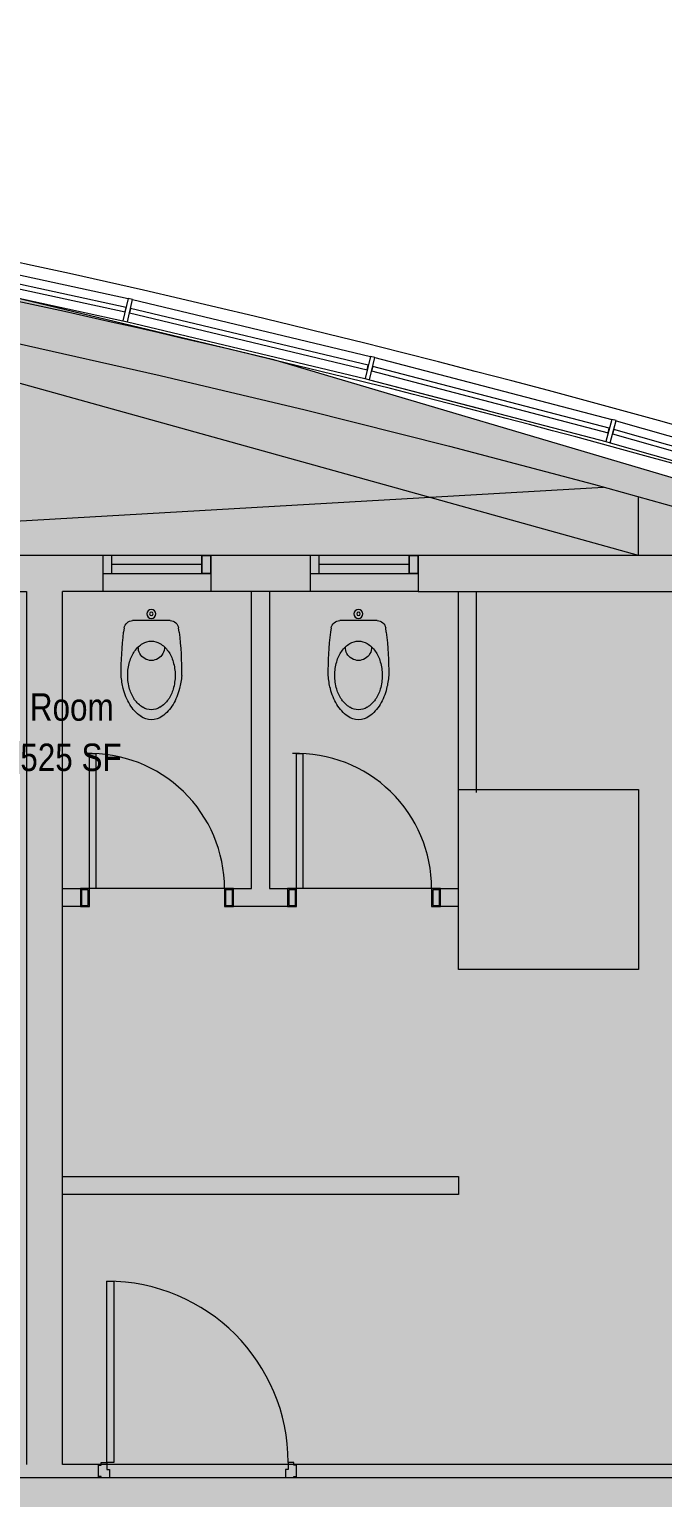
# Model space of a CAD drawing. Header units: inches. Extents: x 46946 to 48441, y 40324 to 42003.
# Drawn here: x 47783.5 to 47921.9, y 41665.2 to 41986.9 of the extents above; entities that cross this region are included whole.
import ezdxf

# ---------------------------------------------------------------- set-up
doc = ezdxf.new("R2010")
doc.units = ezdxf.units.IN
doc.header["$MEASUREMENT"] = 0
doc.linetypes.add('IMPORT-HIDDEN', pattern=[0])
for name, color, linetype, lineweight in [('8_ TYPICAL FLOOR PLAN__6th _ 10th__dwg _3_', 8, 'Continuous', 9), ('A-AREA-IDEN', 2, 'Continuous', 9), ('A-DETL', 90, 'Continuous', 9), ('A-DETL-GENF', 92, 'Continuous', 9), ('A-GLAZ-CURT', 52, 'Continuous', 9), ('A-GLAZ-CWMG', 51, 'Continuous', 9), ('A-WALL', 113, 'Continuous', 9), ('ACP', 7, 'Continuous', 9), ('COL', 7, 'Continuous', 9), ('COL-HATCH', 7, 'Continuous', 9), ('DOOR', 7, 'Continuous', 9), ('G-WINDOW', 7, 'Continuous', 9), ('HIDDEN', 7, 'IMPORT-HIDDEN', 9), ('I-WALL', 2, 'Continuous', 9), ('PLUMB', 7, 'Continuous', 9), ('THIN', 7, 'Continuous', 9), ('WALL', 7, 'Continuous', 9)]:
    doc.layers.add(name, color=color, linetype=linetype, lineweight=lineweight)
doc.styles.add('Arial Narrow_2', font='ARIALN.TTF', dxfattribs={"height": 6})

# ---------------------------------------------------------------- blocks, each defined once
blk = doc.blocks.new('8_ TYPICAL FLOOR PLAN__6th _ 10th__dwg_D-850-696769-Level 06 - Furniture')
at = {"layer": 'DOOR', "flags": 128}
for points in [[(1.97, 1.97), (1.97, 31.5), (3.35, 31.5), (3.35, 1.97)], [(1.97, -1.97), (1.97, 1.97), (0, 1.97), (0, -1.97)], [(1.72, -1.72), (1.72, 1.72), (0.25, 1.72), (0.25, -1.72)], [(33.46, 1.97), (31.5, 1.97), (31.5, -1.97), (33.46, -1.97)], [(33.22, -1.72), (33.22, 1.72), (31.74, 1.72), (31.74, -1.72)]]:
    blk.add_lwpolyline(points, close=True, dxfattribs=at)
at = {"layer": 'DOOR'}
blk.add_arc((1.97, 1.97), 29.53, 0, 91.707, dxfattribs=at)
blk = doc.blocks.new('8_ TYPICAL FLOOR PLAN__6th _ 10th__dwg_A$C0FE53667-696768-Level 06 - Furniture')
at = {"layer": 'PLUMB'}
for p, q in [((0.68, 4.06), (0.54, 4.99)), ((12.7, 4.99), (12.57, 4.06)), ((10.73, 2.46), (2.52, 2.46))]:
    blk.add_line(p, q, dxfattribs=at)
for radius in [0.984, 0.394]:
    blk.add_circle((6.62, 0.98), radius, dxfattribs=at)
for centre, radius, start, end in [((9.04, 16.57), 8.3, 125.0115, 149.404), ((6.62, 20.02), 4.1, 90, 125.0115), ((6.62, 20.02), 4.1, 54.9885, 90), ((4.21, 16.57), 8.3, 30.596, 54.9885), ((12.89, 14.29), 12.78, 149.404, 166.2377), ((9.49, 15.23), 7.94, 145.3708, 164.0364), ((7.73, 16.45), 5.8, 120.9546, 145.3708), ((6.62, 18.3), 3.64, 90, 120.9546), ((6.62, 18.3), 3.64, 59.0454, 90), ((5.51, 16.45), 5.8, 34.6292, 59.0454), ((3.76, 15.23), 7.94, 15.9636, 34.6292), ((0.35, 14.29), 12.78, 13.7623, 30.596), ((19.01, 12.79), 19.08, 166.2377, 175.0569), ((12.27, 14.44), 10.83, 164.0364, 180), ((0.98, 14.44), 10.83, 0, 15.9636), ((-5.76, 12.79), 19.08, 4.9431, 13.7623), ((82.5, 14.44), 82.5, 180, 186.575), ((12.27, 14.44), 10.83, 180, 195.9636), ((0.98, 14.44), 10.83, 344.0364, 0), ((-69.26, 14.44), 82.5, 353.425, 360), ((9.49, 13.64), 7.94, 195.9636, 214.6292), ((6.62, 8.31), 2.86, 357.7151, 182.2849), ((3.76, 13.64), 7.94, 325.3708, 344.0364), ((7.73, 12.43), 5.8, 214.6292, 239.0454), ((6.62, 10.58), 3.64, 239.0454, 270), ((6.62, 10.58), 3.64, 270, 300.9546), ((5.51, 12.43), 5.8, 300.9546, 325.3708), ((2.52, 4.32), 1.86, 188.1278, 270), ((10.73, 4.32), 1.86, 270, 351.8722)]:
    blk.add_arc(centre, radius, start, end, dxfattribs=at)
blk = doc.blocks.new('8_ TYPICAL FLOOR PLAN__6th _ 10th__dwg_D-900-696979-Level 06 - Furniture')
at = {"layer": 'DOOR', "flags": 128}
for points in [[(15763.85, -31022.41), (15765.39, -31022.41), (15765.39, -31062.06), (15763.85, -31062.06), (15763.85, -31022.41)], [(15762.59, -31065.42), (15762.59, -31065.09), (15762.02, -31065.09), (15762.02, -31062.63), (15762.59, -31062.63), (15762.59, -31062.06), (15763.85, -31062.06), (15763.85, -31063.6), (15764.42, -31063.6), (15764.42, -31065.42)], [(15804.75, -31065.42), (15804.75, -31065.09), (15805.32, -31065.09), (15805.32, -31062.63), (15804.75, -31062.63), (15804.75, -31062.06), (15803.5, -31062.06), (15803.5, -31063.6), (15802.92, -31063.6), (15802.92, -31065.42)]]:
    blk.add_lwpolyline(points, dxfattribs=at)
at = {"layer": 'DOOR'}
blk.add_ellipse((15763.85, -31062.06), major_axis=(-39.65, 0), ratio=1, start_param=3.141593, end_param=4.712389, dxfattribs=at)
blk = doc.blocks.new('8_ TYPICAL FLOOR PLAN__6th _ 10th__dwg _3_-696755-Level 06 - Furniture')
at = {"layer": 'COL-HATCH'}
blk.add_hatch(color=256, dxfattribs=at).paths.add_polyline_path([(15840.76, -30954.25), (15880.13, -30954.25), (15880.13, -30914.88), (15840.76, -30914.88), (15840.76, -30916.81)])
at = {"layer": 'ACP'}
blk.add_arc((15199.03, -33306.88), 2565.94, 69.68784, 81.54943, dxfattribs=at)
at = {"layer": 'COL', "flags": 128}
blk.add_lwpolyline([(15880.13, -30914.88), (15880.13, -30954.25), (15840.76, -30954.25), (15840.76, -30914.88), (15880.13, -30914.88)], dxfattribs=at)
at = {"layer": 'G-WINDOW'}
for p, q in [((15784.65, -30863.7), (15764.97, -30863.7)), ((15829.93, -30863.7), (15810.25, -30863.7)), ((15784.65, -30865.67), (15764.97, -30865.67)), ((15829.93, -30865.67), (15810.25, -30865.67))]:
    blk.add_line(p, q, dxfattribs=at)
at = {"layer": 'G-WINDOW', "flags": 128}
for points in [[(15764.97, -30867.64), (15764.97, -30863.7), (15763, -30863.7), (15763, -30867.64), (15764.97, -30867.64), (15764.97, -30863.7), (15763, -30863.7), (15763, -30867.64), (15764.97, -30867.64), (15784.65, -30867.64)], [(15810.25, -30867.64), (15810.25, -30863.7), (15808.28, -30863.7), (15808.28, -30867.64), (15810.25, -30867.64), (15810.25, -30863.7), (15808.28, -30863.7), (15808.28, -30867.64), (15810.25, -30867.64), (15829.93, -30867.64)]]:
    blk.add_lwpolyline(points, dxfattribs=at)
for points in [[(15786.62, -30867.64), (15786.62, -30863.7), (15784.65, -30863.7), (15784.65, -30867.64), (15786.62, -30867.64), (15784.65, -30867.64), (15784.65, -30863.7), (15786.62, -30863.7)], [(15831.9, -30867.64), (15831.9, -30863.7), (15829.93, -30863.7), (15829.93, -30867.64), (15831.9, -30867.64), (15829.93, -30867.64), (15829.93, -30863.7), (15831.9, -30863.7)]]:
    blk.add_lwpolyline(points, close=True, dxfattribs=at)
at = {"layer": 'HIDDEN', "linetype": 'Continuous'}
for p, q in [((15880.13, -30863.7), (15640.15, -30796.91)), ((15615.91, -30863.61), (15872.48, -30848.74))]:
    blk.add_line(p, q, dxfattribs=at)
at = {"layer": 'THIN'}
for p, q in [((15880.13, -30863.7), (15880.13, -30850.88)), ((15786.62, -30871.58), (15763, -30871.58)), ((15831.9, -30871.58), (15808.28, -30871.58)), ((15791.54, -30936.54), (15758.33, -30936.54)), ((15836.82, -30936.54), (15803.6, -30936.54)), ((15805.32, -31062.47), (15762.02, -31062.47))]:
    blk.add_line(p, q, dxfattribs=at)
at = {"layer": 'WALL'}
for p, q in [((15763, -30863.7), (15763, -30871.58)), ((15810.25, -30863.7), (15786.62, -30863.7)), ((15786.62, -30863.7), (15786.62, -30871.58)), ((15808.28, -30863.7), (15808.28, -30871.58)), ((15924.98, -30863.7), (15829.93, -30863.7)), ((15831.9, -30863.7), (15831.9, -30871.58)), ((15763, -30871.58), (15754.14, -30871.58)), ((15754.14, -31062.47), (15754.14, -30871.58)), ((15808.28, -30871.58), (15786.62, -30871.58)), ((15840.76, -30915.53), (15840.76, -30871.58)), ((15844.69, -30915.53), (15844.69, -30871.58)), ((15762.71, -31062.47), (15754.14, -31062.47)), ((15762.02, -31065.42), (15762.02, -31062.47)), ((15805.32, -31065.42), (15805.32, -31062.47))]:
    blk.add_line(p, q, dxfattribs=at)
at = {"layer": 'WALL', "flags": 128}
for points in [[(15763, -30863.7), (15737.41, -30863.7), (15737.41, -30871.58), (15746.27, -30871.58), (15746.27, -31062.47)], [(15799.42, -30871.58), (15799.42, -30936.54), (15803.36, -30936.54), (15803.36, -30940.47), (15791.54, -30940.47), (15791.54, -30936.54), (15795.48, -30936.54), (15795.48, -30871.58)], [(15831.9, -30871.58), (15931.31, -30871.58), (15931.31, -31062.47), (15805.32, -31062.47)], [(15754.14, -30936.54), (15758.08, -30936.54), (15758.08, -30940.47), (15754.14, -30940.47)], [(15840.76, -30940.47), (15836.82, -30940.47), (15836.82, -30936.54), (15840.76, -30936.54)], [(15754.14, -30999.53), (15840.76, -30999.53), (15840.76, -31003.46), (15754.14, -31003.46)]]:
    blk.add_lwpolyline(points, dxfattribs=at)
at = {"extrusion": (0, 0, -1), "zscale": -1, "rotation": 179.9999875982215}
for p in [(-15766.97, -30875.48), (-15812.25, -30875.48)]:
    blk.add_blockref('8_ TYPICAL FLOOR PLAN__6th _ 10th__dwg_A$C0FE53667-696768-Level 06 - Furniture', p, dxfattribs=at)
at = {"rotation": 1.240177856745234e-05}
for p in [(15758.08, -30938.5), (15803.36, -30938.5)]:
    blk.add_blockref('8_ TYPICAL FLOOR PLAN__6th _ 10th__dwg_D-850-696769-Level 06 - Furniture', p, dxfattribs=at)
blk.add_blockref('8_ TYPICAL FLOOR PLAN__6th _ 10th__dwg_D-900-696979-Level 06 - Furniture', (0, 0))
blk = doc.blocks.new('System Panel - Glazed-935308-Level 06 - Furniture')
at = {"layer": 'A-GLAZ-CURT', "lineweight": 13}
for p, q in [((26.73, 0.5), (-26.73, 0.5)), ((-26.73, 0.5), (-26.73, -0.5)), ((26.73, -0.5), (26.73, 0.5)), ((-26.73, -0.5), (26.73, -0.5))]:
    blk.add_line(p, q, dxfattribs=at)
blk = doc.blocks.new('Rectangular Mullion - Rectangular Mullion-935254-Level 06 - Furniture')
at = {"layer": 'A-GLAZ-CWMG', "lineweight": 20}
for p, q in [((-0.5, 2.5), (0.5, 2.5)), ((-0.5, -2.5), (-0.5, 2.5)), ((0.5, 2.5), (0.5, -2.5)), ((0.5, -2.5), (-0.5, -2.5))]:
    blk.add_line(p, q, dxfattribs=at)
blk = doc.blocks.new('Rectangular Mullion - Rectangular Mullion-V16-Level 06 - Furniture')
at = {"layer": 'A-GLAZ-CWMG'}
for p, q in [((47911.75, 41901.33), (47963.22, 41886.69)), ((47910.43, 41896.51), (47961.8, 41881.89)), ((47910.43, 41896.51), (47936.11, 41889.21))]:
    blk.add_line(p, q, dxfattribs=at)
blk = doc.blocks.new('Rectangular Mullion - Rectangular Mullion-V17-Level 06 - Furniture')
at = {"layer": 'A-GLAZ-CWMG'}
for p, q in [((47859.02, 41915.14), (47910.79, 41901.6)), ((47857.8, 41910.29), (47909.47, 41896.77)), ((47857.8, 41910.29), (47883.63, 41903.53))]:
    blk.add_line(p, q, dxfattribs=at)
blk = doc.blocks.new('Rectangular Mullion - Rectangular Mullion-V18-Level 06 - Furniture')
at = {"layer": 'A-GLAZ-CWMG'}
for p, q in [((47806, 41927.82), (47858.05, 41915.38)), ((47804.89, 41922.94), (47856.83, 41910.53)), ((47804.89, 41922.94), (47830.86, 41916.74))]:
    blk.add_line(p, q, dxfattribs=at)
blk = doc.blocks.new('Rectangular Mullion - Rectangular Mullion-V19-Level 06 - Furniture')
at = {"layer": 'A-GLAZ-CWMG'}
for p, q in [((47752.73, 41939.37), (47805.03, 41928.05)), ((47751.72, 41934.47), (47803.92, 41923.16)), ((47751.72, 41934.47), (47777.81, 41928.82))]:
    blk.add_line(p, q, dxfattribs=at)

msp = doc.modelspace()

# ---------------------------------------------------------------- hatches: boundary and pattern name
at = {"layer": 'A-DETL-GENF'}
h = msp.add_hatch(color=9, dxfattribs=at)
h.paths.add_polyline_path([(46946.44, 40774.45), (47334.6, 40774.45), (47334.6, 41735.04), (47334.53, 41735.12), (47333.76, 41736.13), (47334.6, 41736.67), (47334.58, 41738.56), (47333.87, 41738.39), (47333.26, 41738.15), (47332.79, 41737.92), (47332.36, 41739.11), (47332.07, 41740.35), (47332.36, 41740.31), (47332.49, 41740.33), (47332.65, 41740.39), (47332.87, 41740.51), (47333.28, 41740.91), (47333.63, 41741.46), (47333.87, 41742.08), (47333.97, 41742.69), (47333.91, 41743.21), (47333.73, 41743.53), (47333.7, 41743.56), (47333.55, 41743.67), (47333.82, 41743.72), (47333.97, 41743.8), (47334.08, 41743.89), (47334.25, 41744.08), (47334.51, 41744.59), (47334.6, 41744.9), (47334.58, 41746.5), (47334.35, 41746.97), (47334.21, 41747.13), (47333.94, 41747.26), (47333.86, 41747.28), (47333.72, 41747.55), (47333.71, 41747.69), (47333.78, 41748.14), (47333.97, 41748.7), (47334.16, 41749.03), (47334.35, 41749.21), (47334.58, 41749.33), (47334.6, 41749.35), (47334.57, 41766.04), (47334.57, 41766.07), (47334.6, 41766.08), (47334.57, 41768.28), (47334.06, 41768.08), (47333.59, 41767.84), (47333.15, 41769.04), (47332.87, 41770.28), (47333.15, 41770.24), (47333.24, 41770.24), (47333.45, 41770.31), (47333.74, 41770.51), (47334.08, 41770.84), (47334.43, 41771.38), (47334.6, 41771.79), (47334.57, 41773.4), (47334.43, 41773.53), (47334.34, 41773.59), (47334.6, 41773.64), (47334.57, 41777.34), (47334.52, 41777.47), (47334.51, 41777.61), (47334.57, 41778.07), (47334.6, 41778.23), (47334.6, 41970.71), (47349.13, 41970.71), (47349.13, 41984.34), (47292.19, 41986.9), (47233.85, 41986.9), (47174.1, 41986.12), (47116.35, 41984.08), (47058.03, 41980.63), (46946.44, 41971.58), (46946.44, 40812.86)])
h.paths.add_polyline_path([(46995.4, 40899.4), (46995.4, 40938.77), (47034.77, 40938.77), (47034.77, 40899.4)])
h.paths.add_polyline_path([(46995.4, 41340.34), (46995.4, 41379.71), (47034.77, 41379.71), (47034.77, 41340.34), (47005.04, 41340.34)])
h.paths.add_polyline_path([(47670.26, 41663.76), (47974.98, 41663.76), (47974.98, 41873.76), (47836.89, 41914.62), (47648.38, 41960.01), (47648.38, 41663.76), (47655.28, 41663.76)])
h.paths.add_polyline_path([(47916.66, 41781.29), (47877.29, 41781.29), (47877.29, 41820.66), (47916.66, 41820.66), (47916.66, 41818.73)])
h.paths.add_polyline_path([(47034.77, 41781.29), (46995.4, 41781.29), (46995.4, 41820.66), (47034.77, 41820.66)])

# ---------------------------------------------------------------- linework, layer by layer
at = {"layer": 'A-DETL'}
for p, q in [((47836.89, 41914.62), (47648.38, 41960.01)), ((47974.98, 41873.76), (47836.89, 41914.62))]:
    msp.add_line(p, q, dxfattribs=at)
at = {"layer": 'A-WALL', "lineweight": 13, "flags": 128}
msp.add_lwpolyline([(47652.44, 41942.78), (47684.53, 41937.29), (47716.54, 41931.38), (47748.47, 41925.07), (47780.32, 41918.35), (47812.08, 41911.23), (47843.75, 41903.69), (47875.31, 41895.76), (47906.78, 41887.42), (47938.13, 41878.68), (47969.37, 41869.54)], dxfattribs=at)
at = {"layer": 'A-WALL', "lineweight": 13}
msp.add_arc((47238.67, 39429.94), 2555.68, 73.17588, 80.6826, dxfattribs=at)
at = {"layer": 'I-WALL', "lineweight": 13}
msp.add_line((47969.37, 41670.12), (47652.44, 41670.12), dxfattribs=at)

# ---------------------------------------------------------------- block references
at = {"layer": '8_ TYPICAL FLOOR PLAN__6th _ 10th__dwg _3_', "color": 7}
msp.add_blockref('8_ TYPICAL FLOOR PLAN__6th _ 10th__dwg _3_-696755-Level 06 - Furniture', (32036.54, 72735.54), dxfattribs=at)
at = {"layer": 'A-GLAZ-CURT'}
for p, rotation in [((47778.35, 41931.26), 167.7783104431617), ((47831.44, 41919.17), 166.5590128638877), ((47884.27, 41905.95), 165.3397152845951), ((47936.8, 41891.61), 164.1204177053184)]:
    msp.add_blockref('System Panel - Glazed-935308-Level 06 - Furniture', p, dxfattribs=dict(at, rotation=rotation))
at = {"layer": 'A-GLAZ-CWMG'}
for name in ['Rectangular Mullion - Rectangular Mullion-V19-Level 06 - Furniture', 'Rectangular Mullion - Rectangular Mullion-V18-Level 06 - Furniture', 'Rectangular Mullion - Rectangular Mullion-V17-Level 06 - Furniture', 'Rectangular Mullion - Rectangular Mullion-V16-Level 06 - Furniture']:
    msp.add_blockref(name, (0, 0), dxfattribs=at)
at = {"layer": 'A-GLAZ-CWMG', "extrusion": (0, 0, -1)}
for p, rotation in [((-47804.96, 41925.5), 12.83133834647543), ((-47857.93, 41912.84), 14.05063592575868), ((-47910.61, 41899.06), 15.26993350504192)]:
    msp.add_blockref('Rectangular Mullion - Rectangular Mullion-935254-Level 06 - Furniture', p, dxfattribs=dict(at, rotation=rotation))

# ---------------------------------------------------------------- texts
at = {"layer": 'A-AREA-IDEN', "char_height": 6, "attachment_point": 1, "style": 'Arial Narrow_2'}
for s, insert, width in [('Room', (47783.56, 41841.71), 23.331), ('525 SF', (47781.47, 41830.71), 28.179)]:
    msp.add_mtext(s, dxfattribs=dict(at, insert=insert, width=width))

doc.saveas('drawing.dxf')
